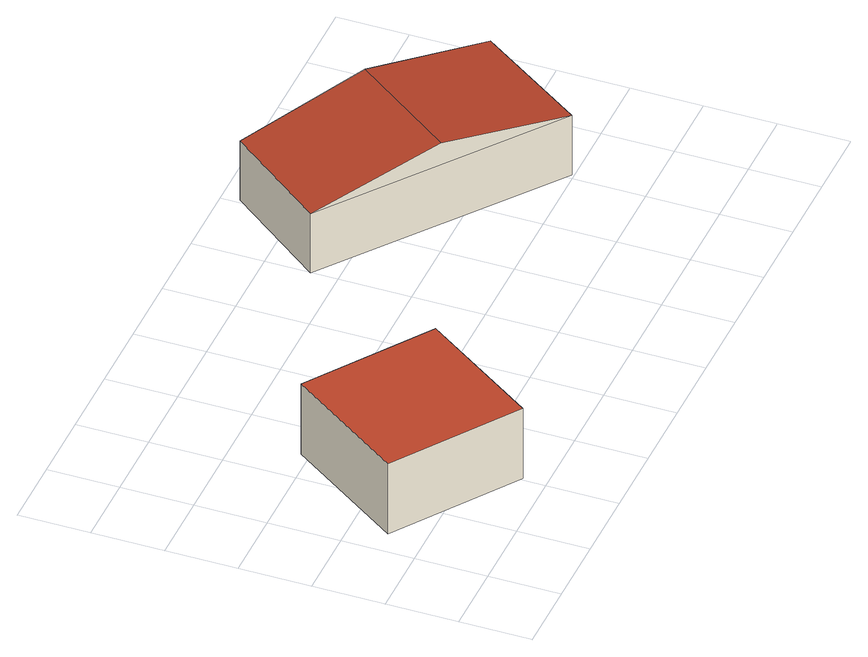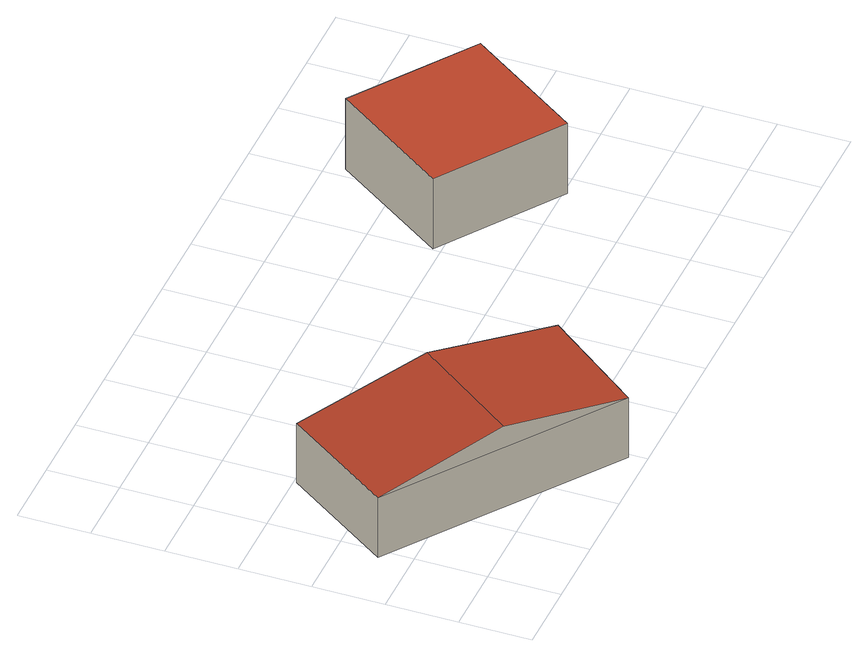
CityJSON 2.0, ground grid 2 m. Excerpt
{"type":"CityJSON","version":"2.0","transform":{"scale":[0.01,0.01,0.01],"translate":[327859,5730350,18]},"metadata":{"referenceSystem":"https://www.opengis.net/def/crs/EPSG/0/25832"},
"CityObjects":{
"building1":{"type":"Building","attributes":{"Geometrietyp2DReferenz":"3000","Gemeindeschluessel":"05170048","function":"51009_1610","roofType":"1000","measuredHeight":2.25},"geometry":[{"type":"Solid","lod":"2","boundaries":[[[[0,1,2,3]],[[4,5,1,0]],[[6,7,5,4]],[[3,2,7,6]],[[4,0,3,6]],[[1,5,7,2]]]],"semantics":{"surfaces":[{"type":"WallSurface"},{"type":"RoofSurface"},{"type":"GroundSurface"}],"values":[[0,0,0,0,1,2]]}}]},
"building2":{"type":"Building","attributes":{"Geometrietyp2DReferenz":"3000","Gemeindeschluessel":"05170048","function":"51009_1610","roofType":"3100","measuredHeight":2.6},"geometry":[{"type":"Solid","lod":"2","boundaries":[[[[8,9,10,11]],[[12,13,9,8]],[[14,15,13,12]],[[11,10,15,14]],[[8,16,12]],[[14,17,11]],[[11,17,16,8]],[[12,16,17,14]],[[9,13,15,10]]]],"semantics":{"surfaces":[{"type":"WallSurface"},{"type":"RoofSurface"},{"type":"GroundSurface"}],"values":[[0,0,0,0,0,0,1,1,2]]}}]}
},
"vertices":[
[389,58,282],[389,58,57],[615,384,57],[615,384,282],[52,292,282],[52,292,57],[278,618,282],[278,618,57],
[1617,407,231],[1617,407,41],[1827,712,41],[1827,712,231],[998,875,231],[998,875,41],[1212,1151,231],[1212,1151,41],[1308,641,301],[1520,932,301]
]}
